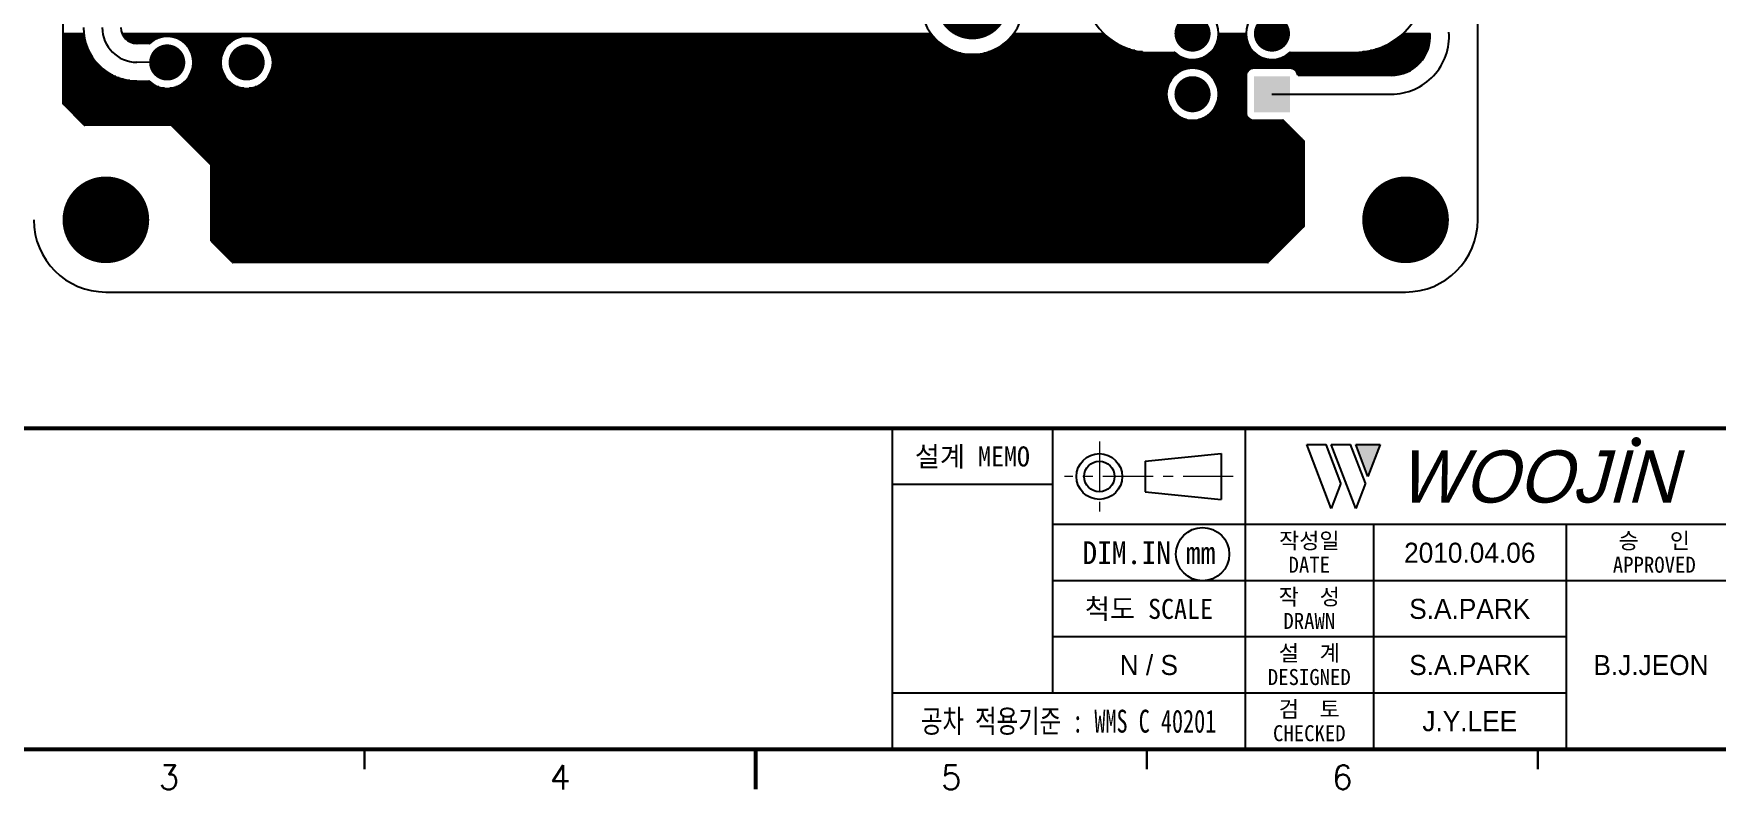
# Model space of a CAD drawing. Extents: x 295 to 953, y 10 to 290.
# Drawn here: x 597 to 806.7, y 9.8 to 104.2 of the extents above; entities that cross this region are included whole.
import ezdxf
from ezdxf.enums import TextEntityAlignment as Align

# ---------------------------------------------------------------- set-up
doc = ezdxf.new("R2010")
doc.units = 0
doc.header["$LTSCALE"] = 5
doc.header["$MEASUREMENT"] = 0
doc.linetypes.add('CENTER', pattern=[2, 1.25, -0.25, 0.25, -0.25])
doc.layers.get('0').update_dxf_attribs({"linetype": 'CONTINUOUS', "lineweight": 25})
doc.layers.add('2', color=2, linetype='CENTER', lineweight=13)
for name, color, linetype in [('BOTTOM_PHO', 2, 'CONTINUOUS'), ('SHEET', 3, 'CONTINUOUS'), ('문자', 4, 'CONTINUOUS'), ('테두리', 3, 'CONTINUOUS')]:
    doc.layers.add(name, color=color, linetype=linetype)
doc.styles.add('MARK', font='ARLRDBD.TTF')
doc.styles.get("Standard").update_dxf_attribs({"font": 'simplex.shx'})
doc.styles.add('굴림', font='')
doc.styles.add('굴림체', font='')
doc.styles.get('굴림').set_extended_font_data('Gulim')
doc.styles.get('굴림체').set_extended_font_data('GulimChe')

# ---------------------------------------------------------------- blocks, each defined once
blk = doc.blocks.new('B')
at = {"layer": '문자'}
blk.add_hatch(color=256, dxfattribs=at).paths.add_polyline_path([(13.79, 10), (15.31, 6), (16.84, 10)])
at = {"color": 4, "const_width": 0.6}
blk.add_lwpolyline([(48.46, 10.32, 1), (49.06, 10.32, 1)], format="xyb", close=True, dxfattribs=at)
at = {"layer": '문자'}
for p, q in [((10.73, 2), (7.68, 10)), ((7.68, 10), (10.09, 10)), ((11.94, 5.16), (10.09, 10)), ((10.73, 10), (13.15, 10)), ((13.79, 2), (10.73, 10)), ((14.99, 5.16), (13.15, 10)), ((13.79, 10), (16.84, 10)), ((15.31, 6), (13.79, 10)), ((16.84, 10), (15.31, 6)), ((11.94, 5.16), (10.73, 2)), ((14.99, 5.16), (13.79, 2))]:
    blk.add_line(p, q, dxfattribs=at)
at = {"layer": '문자', "style": 'MARK', "oblique": 15}
blk.add_text('WOOJIN', height=6.5, dxfattribs=at).set_placement((36.4, 6), align=Align.MIDDLE_CENTER)
blk = doc.blocks.new('C')
at = {"layer": '2'}
for p, q in [((252.83, 53.35), (252.83, 44.65)), ((269.53, 49), (248.48, 49))]:
    blk.add_line(p, q, dxfattribs=at)
at = {"layer": 'SHEET'}
for p, q in [((227, 55), (227, 15)), ((247, 55), (247, 22)), ((271, 55), (271, 15)), ((271, 55), (271, 15)), ((247, 48), (227, 48)), ((333, 43), (247, 43)), ((287, 43), (287, 15)), ((311, 43), (311, 15)), ((333, 36), (247, 36)), ((311, 29), (247, 29)), ((311, 22), (227, 22))]:
    blk.add_line(p, q, dxfattribs=at)
at = {"layer": 'SHEET', "color": 4}
for p, q in [((258.53, 50.9), (268.03, 51.85)), ((258.53, 50.9), (258.53, 47.1)), ((268.03, 51.85), (268.03, 46.15)), ((258.53, 47.1), (268.03, 46.15))]:
    blk.add_line(p, q, dxfattribs=at)
for radius in [2.85, 1.9]:
    blk.add_circle((252.83, 49), radius, dxfattribs=at)
at = {"layer": 'SHEET'}
blk.add_circle((265.7, 39.32), 3.32, dxfattribs=at)
at = {"layer": '테두리'}
for points, const_width in [([(15, 285), (15, 15), (405, 15), (405, 285), (15, 285)], 0.5), ([(15, 55), (405, 55)], 0.5), ([(161.25, 12.5), (161.25, 15)], 0.3), ([(210, 10), (210, 15)], 0.5), ([(258.75, 12.5), (258.75, 15)], 0.3), ([(307.5, 12.5), (307.5, 15)], 0.3)]:
    blk.add_lwpolyline(points, dxfattribs=dict(at, const_width=const_width))
blk.add_blockref('B', (271, 43))
at = {"layer": '문자', "style": '굴림체'}
for s, height, p in [('설계 MEMO', 2.5, (237, 51.5)), ('작성일', 2, (279, 41)), ('승   인', 2, (322, 41)), ('DIM.IN mm', 2.85, (259, 39.5)), ('DATE', 2, (279, 38)), ('APPROVED', 2, (322, 38)), ('척도 SCALE', 2.5, (259, 32.5)), ('작  성', 2, (279, 34)), ('DRAWN', 2, (279, 31)), ('설  계', 2, (279, 27)), ('DESIGNED', 2, (279, 24)), ('검  토', 2, (279, 20)), ('CHECKED', 2, (279, 17))]:
    blk.add_text(s, height=height, dxfattribs=at).set_placement(p, align=Align.MIDDLE_CENTER)
at = {"layer": '문자', "style": '굴림체', "width": 0.75}
blk.add_text('공차 적용기준 : WMS C 40201', height=2.85, dxfattribs=at).set_placement((249, 18.5), align=Align.MIDDLE_CENTER)
at = {"layer": '문자'}
for s, p in [('3', (136.88, 11.5)), ('4', (185.62, 11.5)), ('5', (234.38, 11.5)), ('6', (283.12, 11.5))]:
    blk.add_text(s, height=3, dxfattribs=at).set_placement(p, align=Align.MIDDLE)

msp = doc.modelspace()

# ---------------------------------------------------------------- linework, layer by layer
for points, const_width in [([(716.23, 108, -1), (711.73, 108, -1)], 4.5), ([(742.55, 104.22, -1), (740.3, 104.22, -1)], 2.25), ([(752.45, 104.22, -1), (750.2, 104.22, -1)], 2.25), ([(614.75, 100.62, -1), (612.5, 100.62, -1)], 2.25), ([(624.65, 100.62, -1), (622.4, 100.62, -1)], 2.25), ([(742.55, 96.66, -1), (740.3, 96.66, -1)], 2.25), ([(637.03, 91.8, -1), (636.13, 91.8, -1)], 0.9), ([(647.83, 91.8, -1), (646.93, 91.8, -1)], 0.9), ([(658.63, 91.8, -1), (657.73, 91.8, -1)], 0.9), ([(669.43, 91.8, -1), (668.53, 91.8, -1)], 0.9), ([(680.23, 91.8, -1), (679.33, 91.8, -1)], 0.9), ([(691.03, 91.8, -1), (690.13, 91.8, -1)], 0.9), ([(701.83, 91.8, -1), (700.93, 91.8, -1)], 0.9), ([(712.63, 91.8, -1), (711.73, 91.8, -1)], 0.9), ([(723.43, 91.8, -1), (722.53, 91.8, -1)], 0.9), ([(734.23, 91.8, -1), (733.33, 91.8, -1)], 0.9), ([(608.68, 81, -1), (603.28, 81, -1)], 5.4), ([(770.68, 81, -1), (765.28, 81, -1)], 5.4), ([(626.23, 79.2, -1), (625.33, 79.2, -1)], 0.9), ([(637.03, 79.2, -1), (636.13, 79.2, -1)], 0.9), ([(647.83, 79.2, -1), (646.93, 79.2, -1)], 0.9), ([(658.63, 79.2, -1), (657.73, 79.2, -1)], 0.9), ([(669.43, 79.2, -1), (668.53, 79.2, -1)], 0.9), ([(680.23, 79.2, -1), (679.33, 79.2, -1)], 0.9), ([(689.23, 79.2, -1), (688.33, 79.2, -1)], 0.9), ([(701.83, 79.2, -1), (700.93, 79.2, -1)], 0.9), ([(712.63, 79.2, -1), (711.73, 79.2, -1)], 0.9), ([(723.43, 79.2, -1), (722.53, 79.2, -1)], 0.9), ([(734.23, 79.2, -1), (733.33, 79.2, -1)], 0.9), ([(745.03, 79.2, -1), (744.13, 79.2, -1)], 0.9)]:
    msp.add_lwpolyline(points, format="xyb", close=True, dxfattribs=dict(const_width=const_width))
msp.add_solid([(749.08, 98.91), (749.08, 94.41), (753.58, 98.91), (753.58, 94.41)])
at = {"layer": 'BOTTOM_PHO', "color": 7}
for p, q in [((776.98, 81), (776.98, 261)), ((600.67, 95.47), (600.67, 245.4)), ((603.23, 104.2), (600.67, 104.2)), ((603.25, 104.04), (600.67, 104.04)), ((603.27, 103.88), (600.67, 103.88)), ((603.3, 103.72), (600.67, 103.72)), ((603.33, 103.55), (600.67, 103.55)), ((603.37, 103.39), (600.67, 103.39)), ((603.41, 103.23), (600.67, 103.23)), ((603.46, 103.07), (600.67, 103.07)), ((603.51, 102.91), (600.67, 102.91)), ((708.84, 104.2), (608.02, 104.2)), ((708.96, 104.04), (608.09, 104.04)), ((709.1, 103.88), (608.19, 103.88)), ((612.67, 103.72), (608.31, 103.72)), ((612.25, 103.55), (608.46, 103.55)), ((611.95, 103.39), (608.65, 103.39)), ((611.71, 103.23), (608.9, 103.23)), ((611.5, 103.07), (609.3, 103.07)), ((609.84, 102.99), (609.86, 102.99)), ((611.37, 102.98), (609.86, 102.99)), ((622.57, 103.72), (614.58, 103.72)), ((622.15, 103.55), (615, 103.55)), ((621.85, 103.39), (615.31, 103.39)), ((621.61, 103.23), (615.55, 103.23)), ((621.4, 103.07), (615.75, 103.07)), ((621.23, 102.91), (615.92, 102.91)), ((709.24, 103.72), (624.48, 103.72)), ((709.39, 103.55), (624.9, 103.55)), ((709.55, 103.39), (625.21, 103.39)), ((709.73, 103.23), (625.45, 103.23)), ((709.92, 103.07), (625.65, 103.07)), ((710.12, 102.91), (625.82, 102.91)), ((732.15, 102.91), (717.83, 102.91)), ((731.87, 103.07), (718.04, 103.07)), ((731.62, 103.23), (718.23, 103.23)), ((731.38, 103.39), (718.4, 103.39)), ((731.16, 103.55), (718.57, 103.55)), ((730.95, 103.72), (718.72, 103.72)), ((730.76, 103.88), (718.86, 103.88)), ((730.58, 104.04), (718.99, 104.04)), ((730.41, 104.2), (719.12, 104.2)), ((748.37, 102.91), (744.39, 102.91)), ((748.3, 103.07), (744.46, 103.07)), ((748.24, 103.23), (744.51, 103.23)), ((748.2, 103.39), (744.56, 103.39)), ((748.16, 103.55), (744.6, 103.55)), ((748.13, 103.72), (744.63, 103.72)), ((748.11, 103.88), (744.65, 103.88)), ((748.09, 104.04), (744.66, 104.04)), ((748.09, 104.2), (744.67, 104.2)), ((770.96, 102.91), (765.81, 102.91)), ((770.99, 103.07), (766.1, 103.07)), ((771.01, 103.23), (766.37, 103.23)), ((771.03, 103.39), (766.61, 103.39)), ((771.05, 103.55), (766.85, 103.55)), ((771.05, 103.72), (767.06, 103.72)), ((771.06, 103.88), (767.27, 103.88)), ((771.05, 104.04), (767.46, 104.04)), ((771.05, 104.2), (767.64, 104.2)), ((603.57, 102.74), (600.67, 102.74)), ((603.63, 102.58), (600.67, 102.58)), ((603.69, 102.42), (600.67, 102.42)), ((603.76, 102.26), (600.67, 102.26)), ((603.83, 102.1), (600.67, 102.1)), ((603.92, 101.93), (600.67, 101.93)), ((604, 101.77), (600.67, 101.77)), ((604.09, 101.61), (600.67, 101.61)), ((604.19, 101.45), (600.67, 101.45)), ((604.29, 101.29), (600.67, 101.29)), ((604.41, 101.12), (600.67, 101.12)), ((604.52, 100.96), (600.67, 100.96)), ((604.65, 100.8), (600.67, 100.8)), ((621.08, 102.74), (616.07, 102.74)), ((620.95, 102.58), (616.21, 102.58)), ((620.83, 102.42), (616.32, 102.42)), ((620.73, 102.26), (616.42, 102.26)), ((620.64, 102.1), (616.51, 102.1)), ((620.57, 101.93), (616.59, 101.93)), ((620.5, 101.77), (616.66, 101.77)), ((620.44, 101.61), (616.71, 101.61)), ((620.39, 101.45), (616.76, 101.45)), ((620.36, 101.29), (616.8, 101.29)), ((620.33, 101.12), (616.83, 101.12)), ((620.31, 100.96), (616.85, 100.96)), ((620.29, 100.8), (616.86, 100.8)), ((710.34, 102.74), (625.97, 102.74)), ((710.59, 102.58), (626.11, 102.58)), ((710.86, 102.42), (626.22, 102.42)), ((711.17, 102.26), (626.32, 102.26)), ((711.53, 102.1), (626.41, 102.1)), ((711.97, 101.93), (626.49, 101.93)), ((712.55, 101.77), (626.56, 101.77)), ((739.51, 101.61), (626.61, 101.61)), ((739.75, 101.45), (626.66, 101.45)), ((740.05, 101.29), (626.7, 101.29)), ((740.47, 101.12), (626.73, 101.12)), ((770.09, 100.96), (626.75, 100.96)), ((769.96, 100.8), (626.76, 100.8)), ((739.31, 101.77), (715.4, 101.77)), ((735.18, 101.93), (715.98, 101.93)), ((734.25, 102.1), (716.42, 102.1)), ((733.66, 102.26), (716.78, 102.26)), ((733.2, 102.42), (717.09, 102.42)), ((732.8, 102.58), (717.36, 102.58)), ((732.46, 102.74), (717.61, 102.74)), ((736.12, 101.88), (739.15, 101.88)), ((750.37, 101.12), (742.38, 101.12)), ((749.95, 101.29), (742.8, 101.29)), ((749.65, 101.45), (743.1, 101.45)), ((749.41, 101.61), (743.35, 101.61)), ((749.21, 101.77), (743.55, 101.77)), ((749.03, 101.93), (743.72, 101.93)), ((748.88, 102.1), (743.87, 102.1)), ((748.75, 102.26), (744.01, 102.26)), ((748.63, 102.42), (744.12, 102.42)), ((748.53, 102.58), (744.22, 102.58)), ((748.44, 102.74), (744.31, 102.74)), ((770.2, 101.12), (752.28, 101.12)), ((770.31, 101.29), (752.7, 101.29)), ((770.41, 101.45), (753, 101.45)), ((770.5, 101.61), (753.25, 101.61)), ((770.58, 101.77), (753.45, 101.77)), ((753.6, 101.88), (761.68, 101.88)), ((770.65, 101.93), (762.65, 101.93)), ((770.72, 102.1), (763.61, 102.1)), ((770.78, 102.26), (764.23, 102.26)), ((770.83, 102.42), (764.71, 102.42)), ((770.88, 102.58), (765.12, 102.58)), ((770.92, 102.74), (765.48, 102.74)), ((604.78, 100.64), (600.67, 100.64)), ((604.93, 100.48), (600.67, 100.48)), ((605.08, 100.31), (600.67, 100.31)), ((605.25, 100.15), (600.67, 100.15)), ((605.42, 99.99), (600.67, 99.99)), ((605.61, 99.83), (600.67, 99.83)), ((605.82, 99.67), (600.67, 99.67)), ((606.04, 99.5), (600.67, 99.5)), ((606.28, 99.34), (600.67, 99.34)), ((606.55, 99.18), (600.67, 99.18)), ((606.86, 99.02), (600.67, 99.02)), ((607.2, 98.86), (600.67, 98.86)), ((607.62, 98.69), (600.67, 98.69)), ((613.63, 100.62), (609.84, 100.65)), ((620.92, 98.69), (616.23, 98.69)), ((620.81, 98.86), (616.34, 98.86)), ((620.71, 99.02), (616.44, 99.02)), ((620.63, 99.18), (616.53, 99.18)), ((620.55, 99.34), (616.6, 99.34)), ((620.49, 99.5), (616.67, 99.5)), ((620.43, 99.67), (616.72, 99.67)), ((620.39, 99.83), (616.77, 99.83)), ((620.35, 99.99), (616.81, 99.99)), ((620.32, 100.15), (616.83, 100.15)), ((620.3, 100.31), (616.85, 100.31)), ((620.29, 100.48), (616.86, 100.48)), ((620.29, 100.64), (616.87, 100.64)), ((738.91, 98.69), (626.13, 98.69)), ((739.04, 98.86), (626.24, 98.86)), ((739.2, 99.02), (626.34, 99.02)), ((739.39, 99.18), (626.43, 99.18)), ((739.61, 99.34), (626.5, 99.34)), ((739.87, 99.5), (626.57, 99.5)), ((740.22, 99.67), (626.62, 99.67)), ((740.75, 99.83), (626.67, 99.83)), ((769.12, 99.99), (626.71, 99.99)), ((769.33, 100.15), (626.73, 100.15)), ((769.51, 100.31), (626.75, 100.31)), ((769.67, 100.48), (626.76, 100.48)), ((769.82, 100.64), (626.77, 100.64)), ((748.71, 99.83), (742.11, 99.83)), ((748.44, 99.67), (742.64, 99.67)), ((748.29, 99.5), (742.98, 99.5)), ((748.19, 99.34), (743.25, 99.34)), ((748.12, 99.18), (743.46, 99.18)), ((748.09, 99.02), (743.65, 99.02)), ((748.09, 98.86), (743.81, 98.86)), ((748.09, 98.69), (743.95, 98.69)), ((748.09, 98.91), (748.09, 94.41)), ((753.58, 99.9), (749.08, 99.9)), ((768.9, 99.83), (753.95, 99.83)), ((768.64, 99.67), (754.22, 99.67)), ((768.34, 99.5), (754.37, 99.5)), ((767.97, 99.34), (754.47, 99.34)), ((767.49, 99.18), (754.53, 99.18)), ((766.59, 99.02), (754.59, 99.02)), ((766.18, 99), (754.64, 99)), ((608.14, 98.53), (600.67, 98.53)), ((608.96, 98.37), (600.67, 98.37)), ((611.46, 98.21), (600.67, 98.21)), ((611.66, 98.05), (600.67, 98.05)), ((611.89, 97.88), (600.67, 97.88)), ((612.18, 97.72), (600.67, 97.72)), ((612.56, 97.56), (600.67, 97.56)), ((613.29, 97.4), (600.67, 97.4)), ((738.24, 97.24), (600.67, 97.24)), ((738.21, 97.07), (600.67, 97.07)), ((738.2, 96.91), (600.67, 96.91)), ((738.19, 96.75), (600.67, 96.75)), ((738.19, 96.59), (600.67, 96.59)), ((609.83, 98.31), (609.83, 98.31)), ((609.83, 98.31), (611.33, 98.3)), ((623.19, 97.4), (613.96, 97.4)), ((622.46, 97.56), (614.69, 97.56)), ((622.08, 97.72), (615.08, 97.72)), ((621.79, 97.88), (615.36, 97.88)), ((621.56, 98.05), (615.59, 98.05)), ((621.36, 98.21), (615.79, 98.21)), ((621.2, 98.37), (615.96, 98.37)), ((621.05, 98.53), (616.1, 98.53)), ((738.27, 97.4), (623.86, 97.4)), ((738.31, 97.56), (624.59, 97.56)), ((738.37, 97.72), (624.98, 97.72)), ((738.43, 97.88), (625.26, 97.88)), ((738.5, 98.05), (625.49, 98.05)), ((738.58, 98.21), (625.69, 98.21)), ((738.68, 98.37), (625.86, 98.37)), ((738.78, 98.53), (626, 98.53)), ((748.09, 98.53), (744.07, 98.53)), ((748.09, 98.37), (744.18, 98.37)), ((748.09, 98.21), (744.27, 98.21)), ((748.09, 98.05), (744.36, 98.05)), ((748.09, 97.88), (744.43, 97.88)), ((748.09, 97.72), (744.49, 97.72)), ((748.09, 97.56), (744.54, 97.56)), ((748.09, 97.4), (744.58, 97.4)), ((748.09, 97.24), (744.62, 97.24)), ((748.09, 97.07), (744.64, 97.07)), ((748.09, 96.91), (744.66, 96.91)), ((748.09, 96.75), (744.67, 96.75)), ((748.09, 96.59), (744.67, 96.59)), ((751.33, 96.66), (766.18, 96.66)), ((738.2, 96.43), (600.67, 96.43)), ((738.21, 96.26), (600.67, 96.26)), ((738.24, 96.1), (600.67, 96.1)), ((738.27, 95.94), (600.67, 95.94)), ((738.31, 95.78), (600.67, 95.78)), ((738.36, 95.62), (600.67, 95.62)), ((738.42, 95.45), (600.67, 95.45)), ((603.29, 92.82), (600.69, 95.41)), ((738.49, 95.29), (600.81, 95.29)), ((738.57, 95.13), (600.98, 95.13)), ((738.66, 94.97), (601.14, 94.97)), ((738.77, 94.81), (601.3, 94.81)), ((738.89, 94.64), (601.46, 94.64)), ((739.03, 94.48), (601.62, 94.48)), ((748.09, 94.48), (743.83, 94.48)), ((748.09, 94.64), (743.96, 94.64)), ((748.09, 94.81), (744.08, 94.81)), ((748.09, 94.97), (744.19, 94.97)), ((748.09, 95.13), (744.28, 95.13)), ((748.09, 95.29), (744.36, 95.29)), ((748.09, 95.45), (744.43, 95.45)), ((748.09, 95.62), (744.49, 95.62)), ((748.09, 95.78), (744.55, 95.78)), ((748.09, 95.94), (744.59, 95.94)), ((748.09, 96.1), (744.62, 96.1)), ((748.09, 96.26), (744.64, 96.26)), ((748.09, 96.43), (744.66, 96.43)), ((739.19, 94.32), (601.79, 94.32)), ((739.37, 94.16), (601.95, 94.16)), ((739.58, 94), (602.11, 94)), ((739.84, 93.83), (602.27, 93.83)), ((740.18, 93.67), (602.43, 93.67)), ((740.67, 93.51), (602.6, 93.51)), ((752.8, 93.35), (602.76, 93.35)), ((752.96, 93.19), (602.92, 93.19)), ((753.13, 93.02), (603.08, 93.02)), ((753.29, 92.86), (603.24, 92.86)), ((605.07, 92.79), (603.35, 92.79)), ((605.08, 92.79), (605.07, 92.79)), ((606.88, 92.79), (606.88, 92.79)), ((614.08, 92.79), (606.88, 92.79)), ((619.09, 87.81), (614.14, 92.76)), ((753.45, 92.7), (614.21, 92.7)), ((753.61, 92.54), (614.37, 92.54)), ((753.77, 92.38), (614.53, 92.38)), ((748.67, 93.51), (742.18, 93.51)), ((748.42, 93.67), (742.68, 93.67)), ((748.27, 93.83), (743.01, 93.83)), ((748.18, 94), (743.27, 94)), ((748.12, 94.16), (743.49, 94.16)), ((748.09, 94.32), (743.67, 94.32)), ((749.08, 93.42), (752.69, 93.42)), ((752.76, 93.39), (755.26, 90.89)), ((753.94, 92.21), (614.69, 92.21)), ((754.1, 92.05), (614.85, 92.05)), ((754.26, 91.89), (615.02, 91.89)), ((754.42, 91.73), (615.18, 91.73)), ((754.58, 91.57), (615.34, 91.57)), ((754.75, 91.4), (615.5, 91.4)), ((754.91, 91.24), (615.66, 91.24)), ((755.07, 91.08), (615.83, 91.08)), ((755.23, 90.92), (615.99, 90.92)), ((755.29, 90.76), (616.15, 90.76)), ((755.29, 90.59), (616.31, 90.59)), ((755.29, 90.43), (616.47, 90.43)), ((755.29, 90.27), (616.64, 90.27)), ((755.29, 90.83), (755.29, 80.17)), ((755.29, 90.11), (616.8, 90.11)), ((755.29, 89.95), (616.96, 89.95)), ((755.29, 89.78), (617.12, 89.78)), ((755.29, 89.62), (617.28, 89.62)), ((755.29, 89.46), (617.45, 89.46)), ((755.29, 89.3), (617.61, 89.3)), ((755.29, 89.14), (617.77, 89.14)), ((755.29, 88.97), (617.93, 88.97)), ((755.29, 88.81), (618.09, 88.81)), ((755.29, 88.65), (618.26, 88.65)), ((755.29, 88.49), (618.42, 88.49)), ((755.29, 88.33), (618.58, 88.33)), ((755.29, 88.16), (618.74, 88.16)), ((755.29, 88), (618.9, 88)), ((755.29, 87.84), (619.07, 87.84)), ((619.12, 78.37), (619.12, 87.75)), ((755.29, 87.68), (619.12, 87.68)), ((755.29, 87.52), (619.12, 87.52)), ((755.29, 87.35), (619.12, 87.35)), ((755.29, 87.19), (619.12, 87.19)), ((755.29, 87.03), (619.12, 87.03)), ((755.29, 86.87), (619.12, 86.87)), ((755.29, 86.71), (619.12, 86.71)), ((755.29, 86.54), (619.12, 86.54)), ((755.29, 86.38), (619.12, 86.38)), ((755.29, 86.22), (619.12, 86.22)), ((755.29, 86.06), (619.12, 86.06)), ((755.29, 85.9), (619.12, 85.9)), ((755.29, 85.73), (619.12, 85.73)), ((755.29, 85.57), (619.12, 85.57)), ((755.29, 85.41), (619.12, 85.41)), ((755.29, 85.25), (619.12, 85.25)), ((755.29, 85.09), (619.12, 85.09)), ((755.29, 84.92), (619.12, 84.92)), ((755.29, 84.76), (619.12, 84.76)), ((755.29, 84.6), (619.12, 84.6)), ((755.29, 84.44), (619.12, 84.44)), ((755.29, 84.28), (619.12, 84.28)), ((755.29, 84.11), (619.12, 84.11)), ((755.29, 83.95), (619.12, 83.95)), ((755.29, 83.79), (619.12, 83.79)), ((755.29, 83.63), (619.12, 83.63)), ((755.29, 83.47), (619.12, 83.47)), ((755.29, 83.3), (619.12, 83.3)), ((755.29, 83.14), (619.12, 83.14)), ((755.29, 82.98), (619.12, 82.98)), ((755.29, 82.82), (619.12, 82.82)), ((755.29, 82.66), (619.12, 82.66)), ((755.29, 82.49), (619.12, 82.49)), ((755.29, 82.33), (619.12, 82.33)), ((755.29, 82.17), (619.12, 82.17)), ((755.29, 82.01), (619.12, 82.01)), ((755.29, 81.85), (619.12, 81.85)), ((755.29, 81.68), (619.12, 81.68)), ((755.29, 81.52), (619.12, 81.52)), ((755.29, 81.36), (619.12, 81.36)), ((755.29, 81.2), (619.12, 81.2)), ((755.29, 81.04), (619.12, 81.04)), ((755.29, 80.87), (619.12, 80.87)), ((755.29, 80.71), (619.12, 80.71)), ((755.29, 80.55), (619.12, 80.55)), ((755.29, 80.39), (619.12, 80.39)), ((755.29, 80.23), (619.12, 80.23)), ((755.21, 80.06), (619.12, 80.06)), ((755.05, 79.9), (619.12, 79.9)), ((754.89, 79.74), (619.12, 79.74)), ((755.26, 80.11), (750.87, 75.72)), ((754.73, 79.58), (619.12, 79.58)), ((754.57, 79.42), (619.12, 79.42)), ((754.4, 79.25), (619.12, 79.25)), ((754.24, 79.09), (619.12, 79.09)), ((754.08, 78.93), (619.12, 78.93)), ((753.92, 78.77), (619.12, 78.77)), ((753.76, 78.61), (619.12, 78.61)), ((753.59, 78.44), (619.12, 78.44)), ((621.74, 75.72), (619.14, 78.31)), ((753.43, 78.28), (619.17, 78.28)), ((753.27, 78.12), (619.34, 78.12)), ((753.11, 77.96), (619.5, 77.96)), ((752.95, 77.8), (619.66, 77.8)), ((752.78, 77.63), (619.82, 77.63)), ((752.62, 77.47), (619.98, 77.47)), ((752.46, 77.31), (620.15, 77.31)), ((752.3, 77.15), (620.31, 77.15)), ((752.14, 76.99), (620.47, 76.99)), ((751.97, 76.82), (620.63, 76.82)), ((751.81, 76.66), (620.79, 76.66)), ((751.65, 76.5), (620.96, 76.5)), ((751.49, 76.34), (621.12, 76.34)), ((751.33, 76.18), (621.28, 76.18)), ((751.16, 76.01), (621.44, 76.01)), ((751, 75.85), (621.6, 75.85)), ((750.8, 75.69), (621.8, 75.69)), ((605.98, 72), (767.98, 72))]:
    msp.add_line(p, q, dxfattribs=at)
for centre, radius, start, end in [((736.12, 110.07), 8.19, 180, 270), ((761.68, 110.7), 8.82, 270, 0), ((713.98, 108), 6.39, 180, 0), ((713.98, 108), 6.39, 180, 0), ((741.43, 104.22), 3.24, 226.8637, 133.1363), ((751.33, 104.22), 3.24, 46.8637, 313.1363), ((609.84, 104.97), 6.66, 180, 269.9076), ((609.84, 104.97), 4.32, 180, 270), ((609.84, 104.97), 1.98, 180.0641, 270), ((611.37, 103.07), 0.09, 269.5464, 312.6786), ((613.63, 100.62), 3.24, 226.399, 132.6714), ((623.53, 100.62), 3.24, 0, 180), ((623.53, 100.62), 3.24, 0, 180), ((766.18, 103.88), 7.22, 270.0001, 4.14), ((766.18, 103.88), 4.88, 270, 4.14), ((739.15, 101.79), 0.09, 46.8735, 90.0031), ((753.6, 101.79), 0.09, 90.0022, 133.1316), ((623.53, 100.62), 3.24, 180, 0), ((623.53, 100.62), 3.24, 180, 0), ((741.43, 96.66), 3.24, 0, 180), ((741.43, 96.66), 3.24, 0, 180), ((749.08, 98.91), 0.99, 90, 180), ((753.58, 98.91), 0.99, 9.5939, 89.9996), ((754.64, 99.09), 0.09, 189.602, 270.0003), ((611.33, 98.21), 0.09, 46.4001, 89.5398), ((741.43, 96.66), 3.24, 180, 0), ((741.43, 96.66), 3.24, 180, 0), ((600.76, 95.47), 0.09, 180.0007, 225.0088), ((749.08, 94.41), 0.99, 180, 270), ((603.35, 92.88), 0.09, 225.0074, 269.9993), ((605.98, 81), 11.82, 85.6347, 94.3653), ((614.08, 92.7), 0.09, 44.9995, 90.0012), ((752.69, 93.33), 0.09, 45.0074, 89.9993), ((755.2, 90.83), 0.09, 0.0007, 44.9926), ((619.03, 87.75), 0.09, 0.0042, 45.0052), ((605.98, 81), 9, 180, 270), ((755.2, 80.17), 0.09, 315.0074, 359.9993), ((767.98, 81), 9, 270, 0), ((619.21, 78.37), 0.09, 180.0007, 224.9926), ((621.8, 75.78), 0.09, 225.001, 269.9993), ((750.8, 75.78), 0.09, 270.0007, 315.0088)]:
    msp.add_arc(centre, radius, start, end, dxfattribs=at)

# ---------------------------------------------------------------- block references
msp.add_blockref('C', (476.98, 0))

# ---------------------------------------------------------------- texts
at = {"color": 4, "style": '굴림'}
for s, p in [('2010.04.06', (775.98, 39.5)), ('S.A.PARK', (775.98, 32.5)), ('S.A.PARK', (775.98, 25.5)), ('B.J.JEON', (798.57, 25.5)), ('J.Y.LEE', (775.98, 18.5))]:
    msp.add_text(s, height=2.5, dxfattribs=at).set_placement(p, align=Align.MIDDLE_CENTER)
at = {"layer": '문자', "style": '굴림'}
msp.add_text('N / S', height=2.5, dxfattribs=at).set_placement((735.98, 25.5), align=Align.MIDDLE_CENTER)

doc.saveas('drawing.dxf')
